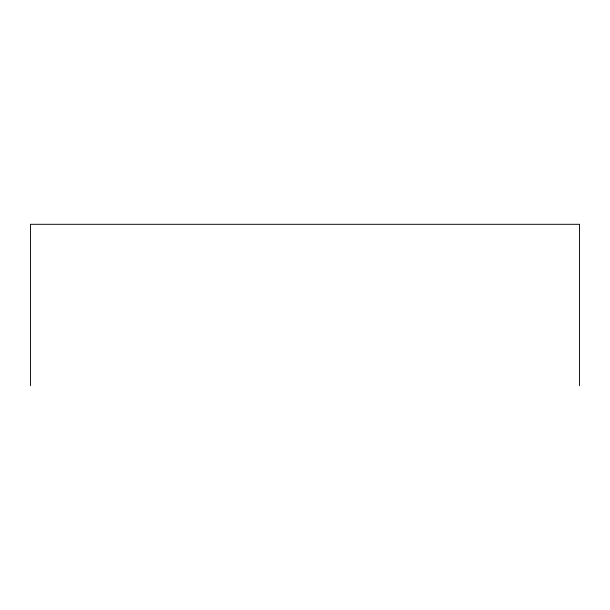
<?xml version="1.0" encoding="UTF-8"?>
<svg xmlns="http://www.w3.org/2000/svg" width="610" height="610" viewBox="0 0 610 610"><rect width="100%" height="100%" fill="white"/><g stroke="black" fill="none" stroke-linecap="round" stroke-linejoin="round"><path stroke-width="0.91" d="M579.5 385.695L579.5 224.305L30.5 224.305L30.5 385.695"/></g></svg>
